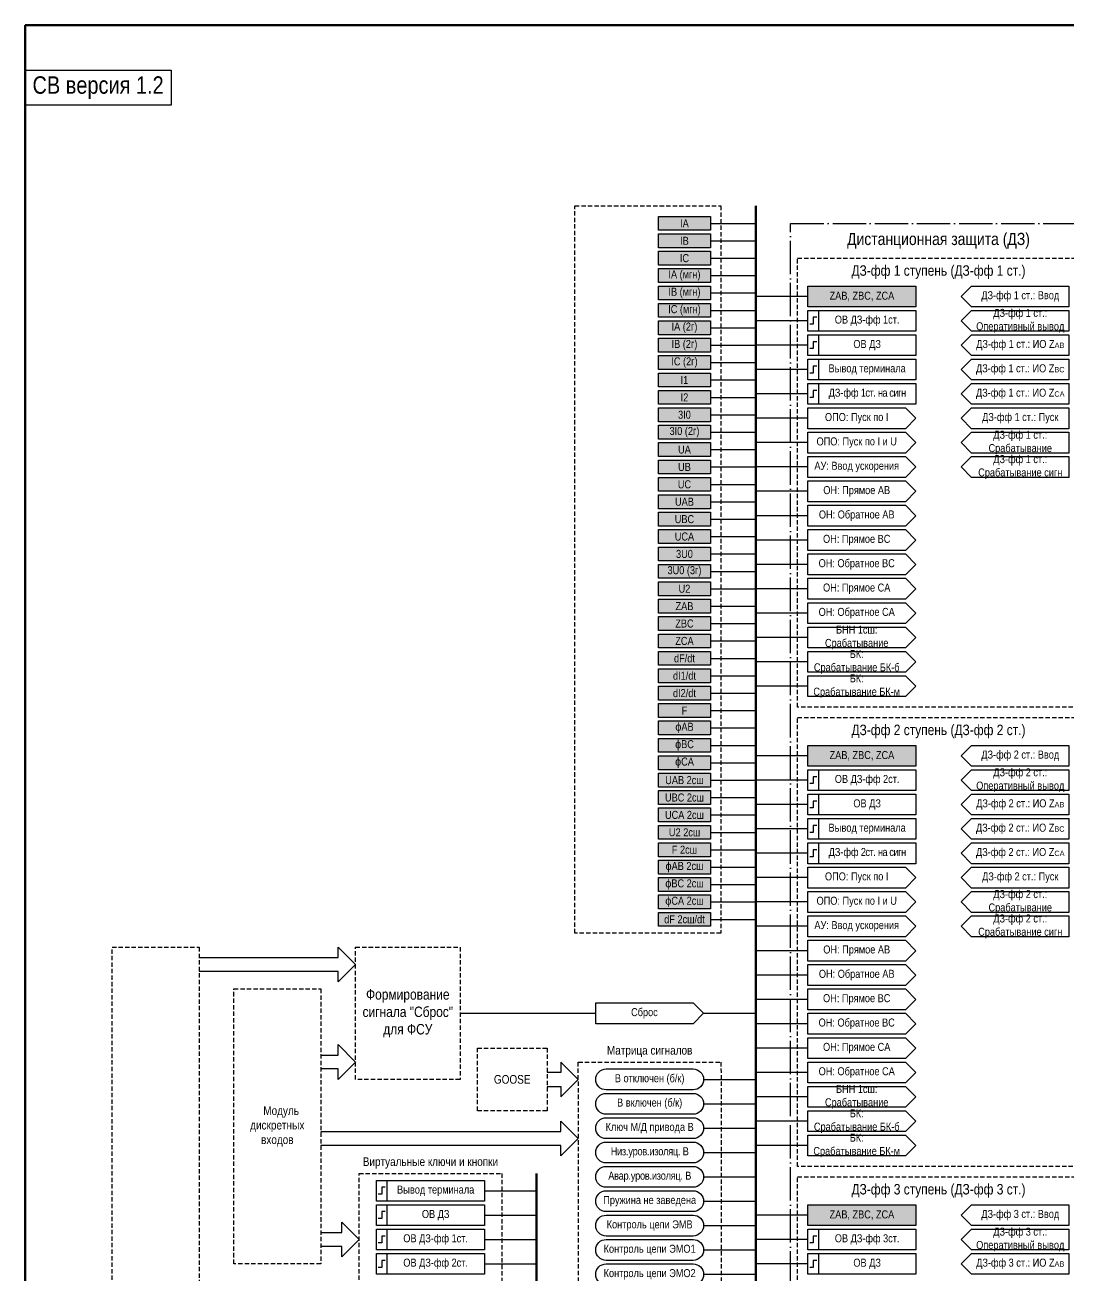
# Model space of a CAD drawing. Header units: millimetres. Extents: x 0 to 1150, y 0 to 1104.
# Drawn here: x 0 to 300, y 701.5 to 1061 of the extents above; entities that cross this region are included whole.
import ezdxf

# ---------------------------------------------------------------- set-up
doc = ezdxf.new("R2010")
doc.units = ezdxf.units.MM
doc.linetypes.add('ACAD_ISO04W100', pattern=[30, 24, -3, 0, -3])
doc.linetypes.add('штриховая2', pattern=[0.375, 0.25, -0.125])
doc.layers.add('TEXT', color=7, linetype='Continuous', lineweight=25)
doc.styles.add('2.5_Gost_RD', font='ARIALN.TTF', dxfattribs={"height": 2.5})
doc.styles.add('3.5_Gost_RD', font='ARIALN.TTF', dxfattribs={"height": 3.5})

msp = doc.modelspace()

# ---------------------------------------------------------------- hatches: boundary and pattern name
at = {"ltscale": 100, "true_color": 0xf7941d}
h = msp.add_hatch(color=30, dxfattribs=at)
h.dxf.hatch_style = 1
h.paths.add_polyline_path([(182, 1006), (197, 1006), (197, 1002), (182, 1002)])
h = msp.add_hatch(color=30, dxfattribs=at)
h.dxf.hatch_style = 1
h.paths.add_polyline_path([(182, 1001), (197, 1001), (197, 997), (182, 997)])
h = msp.add_hatch(color=30, dxfattribs=at)
h.dxf.hatch_style = 1
h.paths.add_polyline_path([(182, 996), (197, 996), (197, 992), (182, 992)])
h = msp.add_hatch(color=30, dxfattribs=at)
h.dxf.hatch_style = 1
h.paths.add_polyline_path([(182, 991), (197, 991), (197, 987), (182, 987)])
h = msp.add_hatch(color=30, dxfattribs=at)
h.dxf.hatch_style = 1
h.paths.add_polyline_path([(182, 986), (197, 986), (197, 982), (182, 982)])
h = msp.add_hatch(color=30, dxfattribs=at)
h.dxf.hatch_style = 1
h.paths.add_polyline_path([(225, 986), (256, 986), (256, 980), (225, 980)])
h = msp.add_hatch(color=30, dxfattribs=at)
h.dxf.hatch_style = 1
h.paths.add_polyline_path([(182, 981), (197, 981), (197, 977), (182, 977)])
h = msp.add_hatch(color=30, dxfattribs=at)
h.dxf.hatch_style = 1
h.paths.add_polyline_path([(182, 976), (197, 976), (197, 972), (182, 972)])
h = msp.add_hatch(color=30, dxfattribs=at)
h.dxf.hatch_style = 1
h.paths.add_polyline_path([(182, 971), (197, 971), (197, 967), (182, 967)])
h = msp.add_hatch(color=30, dxfattribs=at)
h.dxf.hatch_style = 1
h.paths.add_polyline_path([(182, 966), (197, 966), (197, 962), (182, 962)])
h = msp.add_hatch(color=30, dxfattribs=at)
h.dxf.hatch_style = 1
h.paths.add_polyline_path([(182, 961), (197, 961), (197, 957), (182, 957)])
h = msp.add_hatch(color=30, dxfattribs=at)
h.dxf.hatch_style = 1
h.paths.add_polyline_path([(182, 956), (197, 956), (197, 952), (182, 952)])
h = msp.add_hatch(color=30, dxfattribs=at)
h.dxf.hatch_style = 1
h.paths.add_polyline_path([(182, 951), (197, 951), (197, 947), (182, 947)])
h = msp.add_hatch(color=30, dxfattribs=at)
h.dxf.hatch_style = 1
h.paths.add_polyline_path([(182, 946), (197, 946), (197, 942), (182, 942)])
h = msp.add_hatch(color=30, dxfattribs=at)
h.dxf.hatch_style = 1
h.paths.add_polyline_path([(182, 941), (197, 941), (197, 937), (182, 937)])
h = msp.add_hatch(color=30, dxfattribs=at)
h.dxf.hatch_style = 1
h.paths.add_polyline_path([(182, 936), (197, 936), (197, 932), (182, 932)])
h = msp.add_hatch(color=30, dxfattribs=at)
h.dxf.hatch_style = 1
h.paths.add_polyline_path([(182, 931), (197, 931), (197, 927), (182, 927)])
h = msp.add_hatch(color=30, dxfattribs=at)
h.dxf.hatch_style = 1
h.paths.add_polyline_path([(182, 926), (197, 926), (197, 922), (182, 922)])
h = msp.add_hatch(color=30, dxfattribs=at)
h.dxf.hatch_style = 1
h.paths.add_polyline_path([(182, 921), (197, 921), (197, 917), (182, 917)])
h = msp.add_hatch(color=30, dxfattribs=at)
h.dxf.hatch_style = 1
h.paths.add_polyline_path([(182, 916), (197, 916), (197, 912), (182, 912)])
h = msp.add_hatch(color=30, dxfattribs=at)
h.dxf.hatch_style = 1
h.paths.add_polyline_path([(182, 911), (197, 911), (197, 907), (182, 907)])
h = msp.add_hatch(color=30, dxfattribs=at)
h.dxf.hatch_style = 1
h.paths.add_polyline_path([(182, 906), (197, 906), (197, 902), (182, 902)])
h = msp.add_hatch(color=30, dxfattribs=at)
h.dxf.hatch_style = 1
h.paths.add_polyline_path([(182, 901), (197, 901), (197, 897), (182, 897)])
h = msp.add_hatch(color=30, dxfattribs=at)
h.dxf.hatch_style = 1
h.paths.add_polyline_path([(182, 896), (197, 896), (197, 892), (182, 892)])
h = msp.add_hatch(color=30, dxfattribs=at)
h.dxf.hatch_style = 1
h.paths.add_polyline_path([(182, 891), (197, 891), (197, 887), (182, 887)])
h = msp.add_hatch(color=30, dxfattribs=at)
h.dxf.hatch_style = 1
h.paths.add_polyline_path([(182, 886), (197, 886), (197, 882), (182, 882)])
h = msp.add_hatch(color=30, dxfattribs=at)
h.dxf.hatch_style = 1
h.paths.add_polyline_path([(182, 881), (197, 881), (197, 877), (182, 877)])
h = msp.add_hatch(color=30, dxfattribs=at)
h.dxf.hatch_style = 1
h.paths.add_polyline_path([(182, 876), (197, 876), (197, 872), (182, 872)])
h = msp.add_hatch(color=30, dxfattribs=at)
h.dxf.hatch_style = 1
h.paths.add_polyline_path([(182, 871), (197, 871), (197, 867), (182, 867)])
h = msp.add_hatch(color=30, dxfattribs=at)
h.dxf.hatch_style = 1
h.paths.add_polyline_path([(182, 866), (197, 866), (197, 862), (182, 862)])
h = msp.add_hatch(color=30, dxfattribs=at)
h.dxf.hatch_style = 1
h.paths.add_polyline_path([(182, 861), (197, 861), (197, 857), (182, 857)])
h = msp.add_hatch(color=30, dxfattribs=at)
h.dxf.hatch_style = 1
h.paths.add_polyline_path([(182, 856), (197, 856), (197, 852), (182, 852)])
h = msp.add_hatch(color=30, dxfattribs=at)
h.dxf.hatch_style = 1
h.paths.add_polyline_path([(225, 854), (256, 854), (256, 848), (225, 848)])
h = msp.add_hatch(color=30, dxfattribs=at)
h.dxf.hatch_style = 1
h.paths.add_polyline_path([(182, 851), (197, 851), (197, 847), (182, 847)])
h = msp.add_hatch(color=30, dxfattribs=at)
h.dxf.hatch_style = 1
h.paths.add_polyline_path([(182, 846), (197, 846), (197, 842), (182, 842)])
h = msp.add_hatch(color=30, dxfattribs=at)
h.dxf.hatch_style = 1
h.paths.add_polyline_path([(182, 841), (197, 841), (197, 837), (182, 837)])
h = msp.add_hatch(color=30, dxfattribs=at)
h.dxf.hatch_style = 1
h.paths.add_polyline_path([(182, 836), (197, 836), (197, 832), (182, 832)])
h = msp.add_hatch(color=30, dxfattribs=at)
h.dxf.hatch_style = 1
h.paths.add_polyline_path([(182, 831), (197, 831), (197, 827), (182, 827)])
h = msp.add_hatch(color=30, dxfattribs=at)
h.dxf.hatch_style = 1
h.paths.add_polyline_path([(182, 826), (197, 826), (197, 822), (182, 822)])
h = msp.add_hatch(color=30, dxfattribs=at)
h.dxf.hatch_style = 1
h.paths.add_polyline_path([(182, 821), (197, 821), (197, 817), (182, 817)])
h = msp.add_hatch(color=30, dxfattribs=at)
h.dxf.hatch_style = 1
h.paths.add_polyline_path([(182, 816), (197, 816), (197, 812), (182, 812)])
h = msp.add_hatch(color=30, dxfattribs=at)
h.dxf.hatch_style = 1
h.paths.add_polyline_path([(182, 811), (197, 811), (197, 807), (182, 807)])
h = msp.add_hatch(color=30, dxfattribs=at)
h.dxf.hatch_style = 1
h.paths.add_polyline_path([(182, 806), (197, 806), (197, 802), (182, 802)])
h = msp.add_hatch(color=30, dxfattribs=at)
h.dxf.hatch_style = 1
h.paths.add_polyline_path([(225, 722), (256, 722), (256, 716), (225, 716)])

# ---------------------------------------------------------------- linework, layer by layer
at = {"lineweight": 100, "ltscale": 100}
for p, q in [((210, 1009), (210, 39)), ((147, 731), (147, 152))]:
    msp.add_line(p, q, dxfattribs=at)
at = {"ltscale": 100}
for p, q in [((197, 1004), (210, 1004)), ((197, 999), (210, 999)), ((197, 994), (210, 994)), ((197, 989), (210, 989)), ((197, 984), (210, 984)), ((225, 983), (210, 983)), ((197, 979), (210, 979)), ((225, 976), (210, 976)), ((197, 974), (210, 974)), ((197, 969), (210, 969)), ((225, 969), (210, 969)), ((197, 964), (210, 964)), ((225, 962), (210, 962)), ((197, 959), (210, 959)), ((197, 954), (210, 954)), ((225, 955), (210, 955)), ((197, 949), (210, 949)), ((225, 948), (210, 948)), ((197, 944), (210, 944)), ((197, 939), (210, 939)), ((225, 941), (210, 941)), ((197, 934), (210, 934)), ((225, 934), (210, 934)), ((197, 929), (210, 929)), ((197, 924), (210, 924)), ((225, 927), (210, 927)), ((197, 919), (210, 919)), ((225, 920), (210, 920)), ((197, 914), (210, 914)), ((225, 913), (210, 913)), ((197, 909), (210, 909)), ((225, 906), (210, 906)), ((197, 904), (210, 904)), ((197, 899), (210, 899)), ((225, 899), (210, 899)), ((197, 894), (210, 894)), ((225, 892), (210, 892)), ((197, 889), (210, 889)), ((225, 885), (210, 885)), ((197, 884), (210, 884)), ((197, 879), (210, 879)), ((225, 878), (210, 878)), ((197, 874), (210, 874)), ((225, 871), (210, 871)), ((197, 869), (210, 869)), ((197, 864), (210, 864)), ((197, 859), (210, 859)), ((197, 854), (210, 854)), ((197, 849), (210, 849)), ((225, 851), (210, 851)), ((197, 844), (210, 844)), ((225, 844), (210, 844)), ((197, 839), (210, 839)), ((225, 837), (210, 837)), ((197, 834), (210, 834)), ((197, 829), (210, 829)), ((225, 830), (210, 830)), ((197, 824), (210, 824)), ((225, 823), (210, 823)), ((197, 819), (210, 819)), ((197, 814), (210, 814)), ((225, 816), (210, 816)), ((197, 809), (210, 809)), ((225, 809), (210, 809)), ((197, 804), (210, 804)), ((225, 802), (210, 802)), ((225, 795), (210, 795)), ((225, 788), (210, 788)), ((225, 781), (210, 781)), ((195, 777), (210, 777)), ((225, 774), (210, 774)), ((225, 767), (210, 767)), ((225, 760), (210, 760)), ((195, 758), (210, 758)), ((225, 753), (210, 753)), ((195, 751), (210, 751)), ((225, 746), (210, 746)), ((195, 744), (210, 744)), ((195, 737), (210, 737)), ((225, 739), (210, 739)), ((195, 730), (210, 730)), ((132, 726), (147, 726)), ((195, 723), (210, 723)), ((132, 719), (147, 719)), ((225, 719), (210, 719)), ((195, 716), (210, 716)), ((132, 712), (147, 712)), ((225, 712), (210, 712)), ((195, 709), (210, 709)), ((132, 705), (147, 705)), ((225, 705), (210, 705)), ((195, 702), (210, 702))]:
    msp.add_line(p, q, dxfattribs=at)
at = {"color": 3, "lineweight": 60, "ltscale": 100}
msp.add_lwpolyline([(0, 1061), (1150, 1061), (1150, 0), (0, 0)], close=True, dxfattribs=at)
at = {"ltscale": 100}
for points in [[(0, 1048), (42, 1048), (42, 1038), (0, 1038)], [(182, 1006), (197, 1006), (197, 1002), (182, 1002)], [(182, 1001), (197, 1001), (197, 997), (182, 997)], [(182, 996), (197, 996), (197, 992), (182, 992)], [(182, 991), (197, 991), (197, 987), (182, 987)], [(182, 986), (197, 986), (197, 982), (182, 982)], [(225, 986), (256, 986), (256, 980), (225, 980)], [(300, 980), (272, 980), (269, 983), (272, 986), (300, 986)], [(182, 981), (197, 981), (197, 977), (182, 977)], [(225, 979), (228, 979), (228, 973), (225, 973)], [(225, 979), (256, 979), (256, 973), (225, 973)], [(272, 979), (300, 979), (300, 973), (272, 973), (269, 976)], [(182, 976), (197, 976), (197, 972), (182, 972)], [(182, 971), (197, 971), (197, 967), (182, 967)], [(225, 972), (228, 972), (228, 966), (225, 966)], [(225, 972), (256, 972), (256, 966), (225, 966)], [(300, 966), (272, 966), (269, 969), (272, 972), (300, 972)], [(182, 966), (197, 966), (197, 962), (182, 962)], [(225, 965), (228, 965), (228, 959), (225, 959)], [(225, 965), (256, 965), (256, 959), (225, 959)], [(300, 959), (272, 959), (269, 962), (272, 965), (300, 965)], [(182, 961), (197, 961), (197, 957), (182, 957)], [(225, 958), (228, 958), (228, 952), (225, 952)], [(225, 958), (256, 958), (256, 952), (225, 952)], [(300, 952), (272, 952), (269, 955), (272, 958), (300, 958)], [(182, 956), (197, 956), (197, 952), (182, 952)], [(182, 951), (197, 951), (197, 947), (182, 947)], [(300, 945), (272, 945), (269, 948), (272, 951), (300, 951)], [(182, 946), (197, 946), (197, 942), (182, 942)], [(300, 938), (272, 938), (269, 941), (272, 944), (300, 944)], [(182, 941), (197, 941), (197, 937), (182, 937)], [(182, 936), (197, 936), (197, 932), (182, 932)], [(300, 931), (272, 931), (269, 934), (272, 937), (300, 937)], [(182, 931), (197, 931), (197, 927), (182, 927)], [(182, 926), (197, 926), (197, 922), (182, 922)], [(182, 921), (197, 921), (197, 917), (182, 917)], [(182, 916), (197, 916), (197, 912), (182, 912)], [(182, 911), (197, 911), (197, 907), (182, 907)], [(182, 906), (197, 906), (197, 902), (182, 902)], [(182, 901), (197, 901), (197, 897), (182, 897)], [(182, 896), (197, 896), (197, 892), (182, 892)], [(182, 891), (197, 891), (197, 887), (182, 887)], [(182, 886), (197, 886), (197, 882), (182, 882)], [(182, 881), (197, 881), (197, 877), (182, 877)], [(182, 876), (197, 876), (197, 872), (182, 872)], [(182, 871), (197, 871), (197, 867), (182, 867)], [(182, 866), (197, 866), (197, 862), (182, 862)], [(182, 861), (197, 861), (197, 857), (182, 857)], [(182, 856), (197, 856), (197, 852), (182, 852)], [(225, 854), (256, 854), (256, 848), (225, 848)], [(300, 848), (272, 848), (269, 851), (272, 854), (300, 854)], [(182, 851), (197, 851), (197, 847), (182, 847)], [(182, 846), (197, 846), (197, 842), (182, 842)], [(225, 847), (228, 847), (228, 841), (225, 841)], [(225, 847), (256, 847), (256, 841), (225, 841)], [(272, 847), (300, 847), (300, 841), (272, 841), (269, 844)], [(182, 841), (197, 841), (197, 837), (182, 837)], [(225, 840), (228, 840), (228, 834), (225, 834)], [(225, 840), (256, 840), (256, 834), (225, 834)], [(300, 834), (272, 834), (269, 837), (272, 840), (300, 840)], [(182, 836), (197, 836), (197, 832), (182, 832)], [(182, 831), (197, 831), (197, 827), (182, 827)], [(225, 833), (228, 833), (228, 827), (225, 827)], [(225, 833), (256, 833), (256, 827), (225, 827)], [(300, 827), (272, 827), (269, 830), (272, 833), (300, 833)], [(182, 826), (197, 826), (197, 822), (182, 822)], [(225, 826), (228, 826), (228, 820), (225, 820)], [(225, 826), (256, 826), (256, 820), (225, 820)], [(300, 820), (272, 820), (269, 823), (272, 826), (300, 826)], [(182, 821), (197, 821), (197, 817), (182, 817)], [(300, 813), (272, 813), (269, 816), (272, 819), (300, 819)], [(182, 816), (197, 816), (197, 812), (182, 812)], [(182, 811), (197, 811), (197, 807), (182, 807)], [(300, 806), (272, 806), (269, 809), (272, 812), (300, 812)], [(182, 806), (197, 806), (197, 802), (182, 802)], [(300, 799), (272, 799), (269, 802), (272, 805), (300, 805)], [(101, 729), (104, 729), (104, 723), (101, 723)], [(101, 729), (132, 729), (132, 723), (101, 723)], [(101, 722), (104, 722), (104, 716), (101, 716)], [(101, 722), (132, 722), (132, 716), (101, 716)], [(225, 722), (256, 722), (256, 716), (225, 716)], [(300, 716), (272, 716), (269, 719), (272, 722), (300, 722)], [(101, 715), (104, 715), (104, 709), (101, 709)], [(101, 715), (132, 715), (132, 709), (101, 709)], [(225, 715), (228, 715), (228, 709), (225, 709)], [(225, 715), (256, 715), (256, 709), (225, 709)], [(272, 715), (300, 715), (300, 709), (272, 709), (269, 712)], [(101, 708), (104, 708), (104, 702), (101, 702)], [(101, 708), (132, 708), (132, 702), (101, 702)], [(225, 708), (228, 708), (228, 702), (225, 702)], [(225, 708), (256, 708), (256, 702), (225, 702)], [(300, 702), (272, 702), (269, 705), (272, 708), (300, 708)]]:
    msp.add_lwpolyline(points, close=True, dxfattribs=at)
at = {"color": 7, "linetype": 'штриховая2', "ltscale": 5}
for points in [[(158, 1009), (200, 1009), (200, 800), (158, 800)], [(25, 796), (50, 796), (50, 586), (25, 586)], [(95, 796), (125, 796), (125, 758), (95, 758)], [(60, 784), (85, 784), (85, 705), (60, 705)], [(130, 767), (150, 767), (150, 749), (130, 749)], [(96, 731), (137, 731), (137, 301), (96, 301)]]:
    msp.add_lwpolyline(points, close=True, dxfattribs=at)
at = {"color": 251, "linetype": 'ACAD_ISO04W100', "lineweight": 30, "ltscale": 0.4, "true_color": 0x58595b}
msp.add_lwpolyline([(220, 1004), (305, 1004), (305, 215), (220, 215)], close=True, dxfattribs=at)
at = {"linetype": 'штриховая2', "ltscale": 5}
for points in [[(222, 994), (303, 994), (303, 865), (222, 865)], [(222, 862), (303, 862), (303, 733), (222, 733)], [(159, 763), (200, 763), (200.5, 158), (159.5, 158)], [(222, 730), (303, 730), (303, 601), (222, 601)]]:
    msp.add_lwpolyline(points, close=True, dxfattribs=at)
at = {"lineweight": 30, "ltscale": 100}
for points in [[(227.5, 977), (226.5, 977), (226.5, 975), (225.5, 975)], [(227.5, 970), (226.5, 970), (226.5, 968), (225.5, 968)], [(227.5, 963), (226.5, 963), (226.5, 961), (225.5, 961)], [(227.5, 956), (226.5, 956), (226.5, 954), (225.5, 954)], [(227.5, 845), (226.5, 845), (226.5, 843), (225.5, 843)], [(227.5, 838), (226.5, 838), (226.5, 836), (225.5, 836)], [(227.5, 831), (226.5, 831), (226.5, 829), (225.5, 829)], [(227.5, 824), (226.5, 824), (226.5, 822), (225.5, 822)], [(103.5, 727), (102.5, 727), (102.5, 725), (101.5, 725)], [(103.5, 720), (102.5, 720), (102.5, 718), (101.5, 718)], [(103.5, 713), (102.5, 713), (102.5, 711), (101.5, 711)], [(227.5, 713), (226.5, 713), (226.5, 711), (225.5, 711)], [(103.5, 706), (102.5, 706), (102.5, 704), (101.5, 704)], [(227.5, 706), (226.5, 706), (226.5, 704), (225.5, 704)]]:
    msp.add_lwpolyline(points, dxfattribs=at)
at = {"ltscale": 100}
for points in [[(225, 951), (253, 951), (256, 948), (253, 945), (225, 945), (225, 951)], [(225, 944), (253, 944), (256, 941), (253, 938), (225, 938), (225, 944)], [(225, 937), (253, 937), (256, 934), (253, 931), (225, 931), (225, 937)], [(225, 930), (253, 930), (256, 927), (253, 924), (225, 924), (225, 930)], [(225, 923), (253, 923), (256, 920), (253, 917), (225, 917), (225, 923)], [(225, 916), (253, 916), (256, 913), (253, 910), (225, 910), (225, 916)], [(225, 909), (253, 909), (256, 906), (253, 903), (225, 903), (225, 909)], [(225, 902), (253, 902), (256, 899), (253, 896), (225, 896), (225, 902)], [(225, 895), (253, 895), (256, 892), (253, 889), (225, 889), (225, 895)], [(225, 888), (253, 888), (256, 885), (253, 882), (225, 882), (225, 888)], [(225, 881), (253, 881), (256, 878), (253, 875), (225, 875), (225, 881)], [(225, 874), (253, 874), (256, 871), (253, 868), (225, 868), (225, 874)], [(225, 819), (253, 819), (256, 816), (253, 813), (225, 813), (225, 819)], [(225, 812), (253, 812), (256, 809), (253, 806), (225, 806), (225, 812)], [(225, 805), (253, 805), (256, 802), (253, 799), (225, 799), (225, 805)], [(50, 793), (90, 793), (90, 796), (95, 791), (90, 786), (90, 789), (50, 789)], [(225, 798), (253, 798), (256, 795), (253, 792), (225, 792), (225, 798)], [(225, 791), (253, 791), (256, 788), (253, 785), (225, 785), (225, 791)], [(225, 784), (253, 784), (256, 781), (253, 778), (225, 778), (225, 784)], [(125, 777), (164, 777)], [(164, 780), (192, 780), (195, 777), (192, 774), (164, 774), (164, 780)], [(225, 777), (253, 777), (256, 774), (253, 771), (225, 771), (225, 777)], [(225, 770), (253, 770), (256, 767), (253, 764), (225, 764), (225, 770)], [(85, 765), (90, 765), (90, 768), (95, 763), (90, 758), (90, 761), (85, 761)], [(150, 756), (154, 756), (154, 753), (159, 758), (154, 763), (154, 760), (150, 760)], [(225, 763), (253, 763), (256, 760), (253, 757), (225, 757), (225, 763)], [(225, 756), (253, 756), (256, 753), (253, 750), (225, 750), (225, 756)], [(225, 749), (253, 749), (256, 746), (253, 743), (225, 743), (225, 749)], [(85, 743), (154, 743), (154, 746), (159, 741), (154, 736), (154, 739), (85, 739)], [(225, 742), (253, 742), (256, 739), (253, 736), (225, 736), (225, 742)], [(85, 714), (91, 714), (91, 717), (96, 712), (91, 707), (91, 710), (85, 710)]]:
    msp.add_lwpolyline(points, dxfattribs=at)
for points in [[(167, 755, -1), (167, 761), (192, 761, -1), (192, 755)], [(167, 748, -1), (167, 754), (192, 754, -1), (192, 748)], [(167, 741, -1), (167, 747), (192, 747, -1), (192, 741)], [(167, 734, -1), (167, 740), (192, 740, -1), (192, 734)], [(167, 727, -1), (167, 733), (192, 733, -1), (192, 727)], [(167, 720, -1), (167, 726), (192, 726, -1), (192, 720)], [(167, 713, -1), (167, 719), (192, 719, -1), (192, 713)], [(167, 706, -1), (167, 712), (192, 712, -1), (192, 706)], [(167, 699, -1), (167, 705), (192, 705, -1), (192, 699)]]:
    msp.add_lwpolyline(points, format="xyb", close=True, dxfattribs=at)

# ---------------------------------------------------------------- texts
at = {"color": 30, "ltscale": 100, "true_color": 0xf7941d, "attachment_point": 5, "style": '3.5_Gost_RD'}
for s, insert, char_height, width in [('Дистанционная защита (ДЗ)', (262.5, 999), 3.5, 85), ('ДЗ-фф 1 ступень (ДЗ-фф 1 ст.)', (262.5, 990), 3, 81), ('ДЗ-фф 2 ступень (ДЗ-фф 2 ст.)', (262.5, 858), 3, 81), ('ДЗ-фф 3 ступень (ДЗ-фф 3 ст.)', (262.5, 726), 3, 81)]:
    msp.add_mtext(s, dxfattribs=dict(at, insert=insert, char_height=char_height, width=width))
at = {"ltscale": 100, "attachment_point": 5, "style": '2.5_Gost_RD'}
for s, insert, char_height, width in [('Сброс', (178, 777), 2.3, 28), ('{\\C7;Матрица сигналов}', (179.5, 766), 2.5, 41), ('GOOSE', (140, 758), 2.5, 20), ('В отключен (б/к)', (179.5, 758), 2.3, 31), ('В включен (б/к)', (179.5, 751), 2.3, 31), ('\\pi2.19125;{\\C7;Модуль дискретных входов}', (72.5, 744.5), 2.5, 25), ('Ключ М/Д привода В', (179.5, 744), 2.3, 31), ('{\\T0.95;Низ.уров.изоляц. В}', (179.5, 737), 2.3, 31), ('{\\C7;Виртуальные ключи и кнопки}', (116.5, 734), 2.5, 41), ('{\\T0.95;Авар.уров.изоляц. В}', (179.5, 730), 2.3, 31), ('Пружина не заведена', (179.5, 723), 2.3, 31), ('Контроль цепи ЭМВ', (179.5, 716), 2.3, 31), ('Контроль цепи ЭМО1', (179.5, 709), 2.3, 31), ('Контроль цепи ЭМО2', (179.5, 702), 2.3, 31)]:
    msp.add_mtext(s, dxfattribs=dict(at, insert=insert, char_height=char_height, width=width))
at = {"layer": 'TEXT', "ltscale": 100, "attachment_point": 5}
for s, insert, char_height, width, style in [('СВ версия 1.2', (21, 1043), 5, 42, '3.5_Gost_RD'), ('IA', (189.5, 1004), 2.3, 15, '2.5_Gost_RD'), ('IB', (189.5, 999), 2.3, 15, '2.5_Gost_RD'), ('IC', (189.5, 994), 2.3, 15, '2.5_Gost_RD'), ('IA (мгн)', (189.5, 989), 2.3, 15, '2.5_Gost_RD'), ('IB (мгн)', (189.5, 984), 2.3, 15, '2.5_Gost_RD'), ('ZAB, ZBC, ZCA', (240.5, 983), 2.3, 31, '2.5_Gost_RD'), ('ДЗ-фф 1 ст.: Ввод', (286, 983), 2.3, 28, '2.5_Gost_RD'), ('IC (мгн)', (189.5, 979), 2.3, 15, '2.5_Gost_RD'), ('ДЗ-фф 1 ст.: Оперативный вывод', (286, 976), 2.3, 28, '2.5_Gost_RD'), ('IA (2г)', (189.5, 974), 2.3, 15, '2.5_Gost_RD'), ('ОВ ДЗ-фф 1ст.', (242, 976), 2.3, 28, '2.5_Gost_RD'), ('IB (2г)', (189.5, 969), 2.3, 15, '2.5_Gost_RD'), ('ДЗ-фф 1 ст.: ИО Z{\\H0.66667x;АВ}', (286, 969), 2.3, 28, '2.5_Gost_RD'), ('ОВ ДЗ', (242, 969), 2.3, 28, '2.5_Gost_RD'), ('IC (2г)', (189.5, 964), 2.3, 15, '2.5_Gost_RD'), ('Вывод терминала', (242, 962), 2.3, 28, '2.5_Gost_RD'), ('ДЗ-фф 1 ст.: ИО Z{\\H0.66667x;BC}', (286, 962), 2.3, 28, '2.5_Gost_RD'), ('I1', (189.5, 959), 2.3, 15, '2.5_Gost_RD'), ('ДЗ-фф{\\T0.9; 1ст. на сигн}', (242, 955), 2.3, 28, '2.5_Gost_RD'), ('ДЗ-фф 1 ст.: ИО Z{\\H0.66667x;CA}', (286, 955), 2.3, 28, '2.5_Gost_RD'), ('I2', (189.5, 954), 2.3, 15, '2.5_Gost_RD'), ('3I0', (189.5, 949), 2.3, 15, '2.5_Gost_RD'), ('ОПО: Пуск по I', (239, 948), 2.3, 28, '2.5_Gost_RD'), ('ДЗ-фф 1 ст.: Пуск', (286, 948), 2.3, 28, '2.5_Gost_RD'), ('3I0 (2г)', (189.5, 944), 2.3, 15, '2.5_Gost_RD'), ('ОПО: Пуск по I и U', (239, 941), 2.3, 28, '2.5_Gost_RD'), ('ДЗ-фф 1 ст.: Срабатывание', (286, 941), 2.3, 28, '2.5_Gost_RD'), ('UA', (189.5, 939), 2.3, 15, '2.5_Gost_RD'), ('UB', (189.5, 934), 2.3, 15, '2.5_Gost_RD'), ('АУ: Ввод ускорения', (239, 934), 2.3, 28, '2.5_Gost_RD'), ('ДЗ-фф 1 ст.: Срабатывание сигн', (286, 934), 2.3, 28, '2.5_Gost_RD'), ('UC', (189.5, 929), 2.3, 15, '2.5_Gost_RD'), ('ОН: Прямое AB', (239, 927), 2.3, 28, '2.5_Gost_RD'), ('UAB', (189.5, 924), 2.3, 15, '2.5_Gost_RD'), ('ОН: Обратное AB', (239, 920), 2.3, 28, '2.5_Gost_RD'), ('UBC', (189.5, 919), 2.3, 15, '2.5_Gost_RD'), ('UCA', (189.5, 914), 2.3, 15, '2.5_Gost_RD'), ('ОН: Прямое BС', (239, 913), 2.3, 28, '2.5_Gost_RD'), ('3U0', (189.5, 909), 2.3, 15, '2.5_Gost_RD'), ('ОН: Обратное BС', (239, 906), 2.3, 28, '2.5_Gost_RD'), ('3U0 (3г)', (189.5, 904), 2.3, 15, '2.5_Gost_RD'), ('U2', (189.5, 899), 2.3, 15, '2.5_Gost_RD'), ('ОН: Прямое СА', (239, 899), 2.3, 28, '2.5_Gost_RD'), ('ZAB', (189.5, 894), 2.3, 15, '2.5_Gost_RD'), ('ОН: Обратное СА', (239, 892), 2.3, 28, '2.5_Gost_RD'), ('ZBC', (189.5, 889), 2.3, 15, '2.5_Gost_RD'), ('БНН 1сш: Срабатывание', (239, 885), 2.3, 28, '2.5_Gost_RD'), ('ZCA', (189.5, 884), 2.3, 15, '2.5_Gost_RD'), ('БК: \\PСрабатывание БК-б', (239, 878), 2.3, 28, '2.5_Gost_RD'), ('dF/dt', (189.5, 879), 2.3, 15, '2.5_Gost_RD'), ('dI1/dt', (189.5, 874), 2.3, 15, '2.5_Gost_RD'), ('БК: \\PСрабатывание БК-м', (239, 871), 2.3, 28, '2.5_Gost_RD'), ('dI2/dt', (189.5, 869), 2.3, 15, '2.5_Gost_RD'), ('F', (189.5, 864), 2.3, 15, '2.5_Gost_RD'), ('\\pt4.6;{\\fISOCPEUR|b0|i0|c204|p34;ɸ}AB', (189.5, 859), 2.3, 15, '2.5_Gost_RD'), ('\\pt4.6;{\\fISOCPEUR|b0|i0|c204|p34;ɸ}BC', (189.5, 854), 2.3, 15, '2.5_Gost_RD'), ('ZAB, ZBC, ZCA', (240.5, 851), 2.3, 31, '2.5_Gost_RD'), ('ДЗ-фф 2 ст.: Ввод', (286, 851), 2.3, 28, '2.5_Gost_RD'), ('\\pt4.6;{\\fISOCPEUR|b0|i0|c204|p34;ɸ}CA', (189.5, 849), 2.3, 15, '2.5_Gost_RD'), ('UAB 2сш', (189.5, 844), 2.3, 15, '2.5_Gost_RD'), ('ОВ ДЗ-фф 2ст.', (242, 844), 2.3, 28, '2.5_Gost_RD'), ('ДЗ-фф 2 ст.: Оперативный вывод', (286, 844), 2.3, 28, '2.5_Gost_RD'), ('UBC 2сш', (189.5, 839), 2.3, 15, '2.5_Gost_RD'), ('ОВ ДЗ', (242, 837), 2.3, 28, '2.5_Gost_RD'), ('ДЗ-фф 2 ст.: ИО Z{\\H0.66667x;АВ}', (286, 837), 2.3, 28, '2.5_Gost_RD'), ('UCA 2сш', (189.5, 834), 2.3, 15, '2.5_Gost_RD'), ('Вывод терминала', (242, 830), 2.3, 28, '2.5_Gost_RD'), ('ДЗ-фф 2 ст.: ИО Z{\\H0.66667x;BC}', (286, 830), 2.3, 28, '2.5_Gost_RD'), ('\\pt4.6;{\\fISOCPEUR|b0|i0|c204|p34;U}2 2сш', (189.5, 829), 2.3, 15, '2.5_Gost_RD'), ('F 2сш', (189.5, 824), 2.3, 15, '2.5_Gost_RD'), ('ДЗ-фф{\\T0.9; 2ст. на сигн}', (242, 823), 2.3, 28, '2.5_Gost_RD'), ('ДЗ-фф 2 ст.: ИО Z{\\H0.66667x;CA}', (286, 823), 2.3, 28, '2.5_Gost_RD'), ('\\pt4.6;{\\fISOCPEUR|b0|i0|c204|p34;ɸ}AB 2сш', (189.5, 819), 2.3, 15, '2.5_Gost_RD'), ('ОПО: Пуск по I', (239, 816), 2.3, 28, '2.5_Gost_RD'), ('ДЗ-фф 2 ст.: Пуск', (286, 816), 2.3, 28, '2.5_Gost_RD'), ('\\pt4.6;{\\fISOCPEUR|b0|i0|c204|p34;ɸ}BC 2сш', (189.5, 814), 2.3, 15, '2.5_Gost_RD'), ('ДЗ-фф 2 ст.: Срабатывание', (286, 809), 2.3, 28, '2.5_Gost_RD'), ('\\pt4.6;{\\fISOCPEUR|b0|i0|c204|p34;ɸ}CA 2сш', (189.5, 809), 2.3, 15, '2.5_Gost_RD'), ('ОПО: Пуск по I и U', (239, 809), 2.3, 28, '2.5_Gost_RD'), ('\\pt4.6;dF 2сш/dt', (189.5, 804), 2.3, 15, '2.5_Gost_RD'), ('ДЗ-фф 2 ст.: Срабатывание сигн', (286, 802), 2.3, 28, '2.5_Gost_RD'), ('АУ: Ввод ускорения', (239, 802), 2.3, 28, '2.5_Gost_RD'), ('ОН: Прямое AB', (239, 795), 2.3, 28, '2.5_Gost_RD'), ('ОН: Обратное AB', (239, 788), 2.3, 28, '2.5_Gost_RD'), ('Формирование сигнала "Сброс" для ФСУ', (110, 777), 3, 30, '2.5_Gost_RD'), ('ОН: Прямое BС', (239, 781), 2.3, 28, '2.5_Gost_RD'), ('ОН: Обратное BС', (239, 774), 2.3, 28, '2.5_Gost_RD'), ('ОН: Прямое СА', (239, 767), 2.3, 28, '2.5_Gost_RD'), ('ОН: Обратное СА', (239, 760), 2.3, 28, '2.5_Gost_RD'), ('БНН 1сш: Срабатывание', (239, 753), 2.3, 28, '2.5_Gost_RD'), ('БК: \\PСрабатывание БК-б', (239, 746), 2.3, 28, '2.5_Gost_RD'), ('БК: \\PСрабатывание БК-м', (239, 739), 2.3, 28, '2.5_Gost_RD'), ('ZAB, ZBC, ZCA', (240.5, 719), 2.3, 31, '2.5_Gost_RD'), ('ДЗ-фф 3 ст.: Ввод', (286, 719), 2.3, 28, '2.5_Gost_RD'), ('ДЗ-фф 3 ст.: Оперативный вывод', (286, 712), 2.3, 28, '2.5_Gost_RD'), ('ОВ ДЗ-фф 3ст.', (242, 712), 2.3, 28, '2.5_Gost_RD'), ('ОВ ДЗ', (242, 705), 2.3, 28, '2.5_Gost_RD'), ('ДЗ-фф 3 ст.: ИО Z{\\H0.66667x;АВ}', (286, 705), 2.3, 28, '2.5_Gost_RD')]:
    msp.add_mtext(s, dxfattribs=dict(at, insert=insert, char_height=char_height, width=width, style=style))
at = {"layer": 'TEXT', "color": 0, "ltscale": 100, "char_height": 2.3, "width": 28, "attachment_point": 5, "style": '2.5_Gost_RD'}
for s, insert in [('{\\C256;Вывод терминала}', (118, 726)), ('{\\C256;ОВ ДЗ}', (118, 719)), ('{\\C256;ОВ ДЗ-фф 1ст.}', (118, 712)), ('{\\C256;ОВ ДЗ-фф 2ст.}', (118, 705))]:
    msp.add_mtext(s, dxfattribs=dict(at, insert=insert))

doc.saveas('drawing.dxf')
